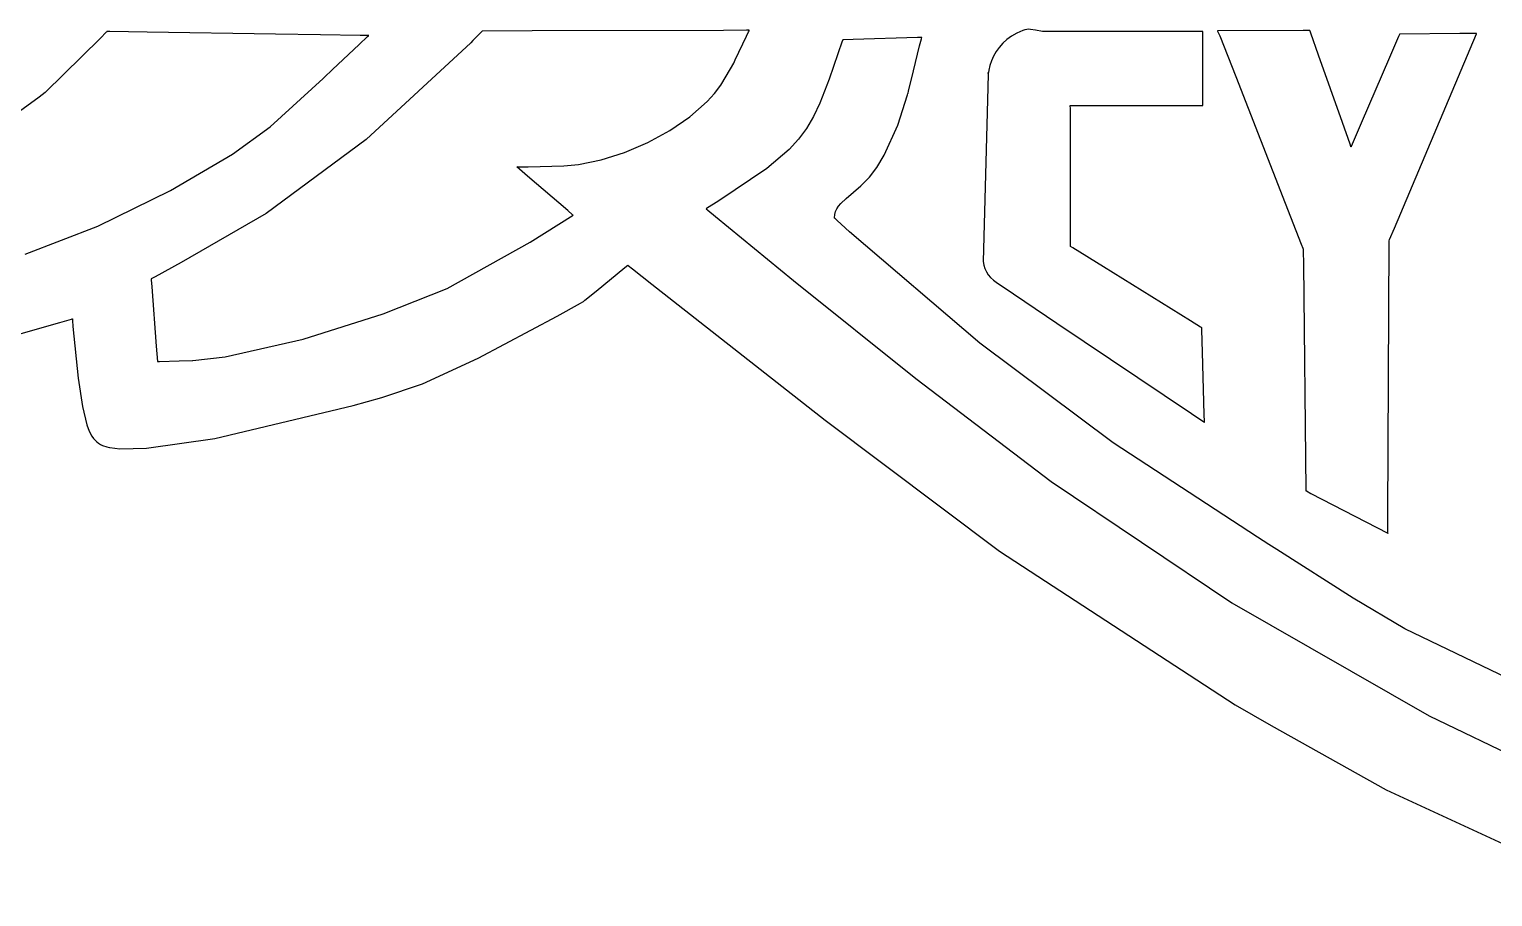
# Model space of a CAD drawing. Extents: x -12.8 to 12.7, y -1.7 to 5.4.
# Drawn here: x -4.652 to -0.876, y -1.568 to 0.672 of the extents above; entities that cross this region are included whole.
import ezdxf

# ---------------------------------------------------------------- set-up
doc = ezdxf.new("R2010")
doc.units = 0

msp = doc.modelspace()

# ---------------------------------------------------------------- linework, layer by layer
at = {"layer": 'Layer 1', "color": 7, "linetype": 'CONTINUOUS'}
for p, q in [((-4.468238, 0.648819), (-4.61106, 0.508301)), ((-4.453588, 0.664057), (-4.468238, 0.648819)), ((-4.452148, 0.665555), (-4.453588, 0.664057)), ((-4.451849, 0.665866), (-4.452148, 0.665555)), ((-4.45182, 0.665896), (-4.451849, 0.665866)), ((-4.451813, 0.665903), (-4.45182, 0.665896)), ((-4.451812, 0.665905), (-4.451813, 0.665903)), ((-4.451811, 0.665905), (-4.451812, 0.665905)), ((-4.451792, 0.665905), (-4.451811, 0.665906)), ((-4.451811, 0.665906), (-4.451811, 0.665906)), ((-4.451811, 0.665906), (-4.451811, 0.665906)), ((-4.451811, 0.665906), (-4.451811, 0.665905)), ((-4.451811, 0.665905), (-4.451811, 0.665905)), ((-4.451371, 0.665899), (-4.451792, 0.665905)), ((-4.444389, 0.665793), (-4.451371, 0.665899)), ((-4.347824, 0.664336), (-4.444389, 0.665793)), ((-4.016841, 0.659339), (-4.347824, 0.664336)), ((-3.900328, 0.65758), (-4.016841, 0.659339)), ((-3.797834, 0.656029), (-3.900328, 0.65758)), ((-3.801005, 0.632233), (-3.778932, 0.65309)), ((-3.778513, 0.655736), (-3.797834, 0.656029)), ((-3.778932, 0.65309), (-3.776722, 0.655179)), ((-3.776614, 0.655708), (-3.778513, 0.655736)), ((-3.776722, 0.655179), (-3.776243, 0.655631)), ((-3.776219, 0.655702), (-3.776614, 0.655708)), ((-3.776243, 0.655631), (-3.77617, 0.6557)), ((-3.776182, 0.655701), (-3.776219, 0.655702)), ((-3.776172, 0.655701), (-3.776182, 0.655701)), ((-3.77617, 0.655701), (-3.776172, 0.655701)), ((-3.77617, 0.6557), (-3.776169, 0.655701)), ((-3.776169, 0.655701), (-3.77617, 0.655701)), ((-3.776169, 0.655701), (-3.776169, 0.655701)), ((-3.776169, 0.655701), (-3.776169, 0.655701)), ((-3.776169, 0.655701), (-3.776169, 0.655701)), ((-3.776169, 0.655701), (-3.776169, 0.655701)), ((-3.50727, 0.642567), (-3.512857, 0.636977)), ((-3.485777, 0.664068), (-3.50727, 0.642567)), ((-3.483201, 0.666645), (-3.485777, 0.664068)), ((-3.482964, 0.666882), (-3.483201, 0.666645)), ((-3.482915, 0.666931), (-3.482964, 0.666882)), ((-3.482911, 0.666936), (-3.482915, 0.666931)), ((-3.48291, 0.666937), (-3.482911, 0.666936)), ((-3.482909, 0.666937), (-3.48291, 0.666937)), ((-3.48291, 0.666937), (-3.48291, 0.666937)), ((-3.482904, 0.666937), (-3.482909, 0.666937)), ((-3.482909, 0.666937), (-3.482909, 0.666937)), ((-3.482909, 0.666937), (-3.482909, 0.666937)), ((-3.482909, 0.666937), (-3.482909, 0.666937)), ((-3.482909, 0.666937), (-3.482909, 0.666937)), ((-3.482705, 0.666938), (-3.482904, 0.666937)), ((-3.354309, 0.667348), (-3.482705, 0.666938)), ((-2.860255, 0.668927), (-3.354309, 0.667348)), ((-2.801022, 0.669116), (-2.860255, 0.668927)), ((-2.830548, 0.592657), (-2.801313, 0.654345)), ((-2.801313, 0.654345), (-2.796217, 0.665099)), ((-2.795562, 0.669134), (-2.801022, 0.669116)), ((-2.796217, 0.665099), (-2.794791, 0.668109)), ((-2.794443, 0.669137), (-2.795562, 0.669134)), ((-2.794791, 0.668109), (-2.794421, 0.66889)), ((-2.794338, 0.669138), (-2.794443, 0.669137)), ((-2.794421, 0.66889), (-2.794329, 0.669082)), ((-2.794311, 0.669138), (-2.794338, 0.669138)), ((-2.794329, 0.669082), (-2.794308, 0.669127)), ((-2.794305, 0.669138), (-2.794311, 0.669138)), ((-2.794308, 0.669127), (-2.794304, 0.669136)), ((-2.794304, 0.669138), (-2.794305, 0.669138)), ((-2.794304, 0.669136), (-2.794303, 0.669138)), ((-2.794303, 0.669138), (-2.794304, 0.669138)), ((-2.794303, 0.669138), (-2.794303, 0.669138)), ((-2.794303, 0.669138), (-2.794303, 0.669138)), ((-2.794303, 0.669138), (-2.794303, 0.669138)), ((-2.553142, 0.644115), (-2.554078, 0.641377)), ((-2.552943, 0.644698), (-2.553142, 0.644115)), ((-2.552924, 0.644754), (-2.552943, 0.644698)), ((-2.552919, 0.644767), (-2.552924, 0.644754)), ((-2.552918, 0.644771), (-2.552919, 0.644767)), ((-2.552917, 0.644771), (-2.552918, 0.644771)), ((-2.552911, 0.644772), (-2.552917, 0.644772)), ((-2.552917, 0.644772), (-2.552917, 0.644772)), ((-2.552917, 0.644772), (-2.552917, 0.644772)), ((-2.552917, 0.644772), (-2.552917, 0.644772)), ((-2.552917, 0.644772), (-2.552917, 0.644771)), ((-2.552876, 0.644773), (-2.552911, 0.644772)), ((-2.552443, 0.644786), (-2.552876, 0.644773)), ((-2.550236, 0.64485), (-2.552443, 0.644786)), ((-2.526308, 0.645549), (-2.550236, 0.64485)), ((-2.35997, 0.650406), (-2.526308, 0.645549)), ((-2.351381, 0.650656), (-2.35997, 0.650406)), ((-2.354732, 0.628619), (-2.350102, 0.647534)), ((-2.349553, 0.65071), (-2.351381, 0.650656)), ((-2.350102, 0.647534), (-2.349331, 0.650682)), ((-2.349379, 0.650715), (-2.349553, 0.65071)), ((-2.349336, 0.650716), (-2.349379, 0.650715)), ((-2.349326, 0.650716), (-2.349336, 0.650716)), ((-2.349331, 0.650682), (-2.349325, 0.65071)), ((-2.349323, 0.650717), (-2.349326, 0.650716)), ((-2.349325, 0.65071), (-2.349323, 0.650716)), ((-2.349323, 0.650716), (-2.349323, 0.650717)), ((-2.349323, 0.650717), (-2.349323, 0.650717)), ((-2.349323, 0.650717), (-2.349323, 0.650717)), ((-2.349323, 0.650716), (-2.349323, 0.650716)), ((-2.129545, 0.645281), (-2.140197, 0.635576)), ((-2.117362, 0.654137), (-2.129545, 0.645281)), ((-2.103574, 0.662029), (-2.117362, 0.654137)), ((-2.088106, 0.668843), (-2.103574, 0.662029)), ((-2.082742, 0.670578), (-2.088106, 0.668843)), ((-2.077879, 0.671533), (-2.082742, 0.670578)), ((-2.073333, 0.671834), (-2.077879, 0.671533)), ((-2.068919, 0.671606), (-2.073333, 0.671834)), ((-2.055586, 0.669216), (-2.068919, 0.671606)), ((-2.037682, 0.666463), (-2.055586, 0.669216)), ((-2.013301, 0.665827), (-2.037682, 0.666463)), ((-1.919303, 0.665924), (-2.013301, 0.665827)), ((-1.656788, 0.666195), (-1.919303, 0.665924)), ((-1.627286, 0.666225), (-1.656788, 0.666195)), ((-1.624589, 0.666228), (-1.627286, 0.666225)), ((-1.624037, 0.666228), (-1.624589, 0.666228)), ((-1.623985, 0.666228), (-1.624037, 0.666228)), ((-1.624012, 0.617975), (-1.623972, 0.662557)), ((-1.623973, 0.666228), (-1.623985, 0.666228)), ((-1.623969, 0.666228), (-1.623973, 0.666228)), ((-1.623972, 0.662557), (-1.623969, 0.665983)), ((-1.623969, 0.666227), (-1.623969, 0.666228)), ((-1.623969, 0.666228), (-1.623969, 0.666228)), ((-1.623969, 0.666228), (-1.623969, 0.666228)), ((-1.623969, 0.666228), (-1.623969, 0.666228)), ((-1.623969, 0.666228), (-1.623969, 0.666228)), ((-1.623969, 0.666228), (-1.623969, 0.666228)), ((-1.623969, 0.666228), (-1.623969, 0.666228)), ((-1.623969, 0.666211), (-1.623969, 0.666227)), ((-1.623969, 0.665983), (-1.623969, 0.666211)), ((-1.586083, 0.66752), (-1.586091, 0.66752)), ((-1.586091, 0.66752), (-1.586091, 0.66752)), ((-1.586091, 0.66752), (-1.586071, 0.667501)), ((-1.585511, 0.667522), (-1.586083, 0.66752)), ((-1.586071, 0.667501), (-1.586023, 0.667437)), ((-1.586023, 0.667437), (-1.585886, 0.667209)), ((-1.585886, 0.667209), (-1.584834, 0.664974)), ((-1.365031, 0.668509), (-1.585511, 0.667522)), ((-1.584834, 0.664974), (-1.580436, 0.654524)), ((-1.580436, 0.654524), (-1.538634, 0.549494)), ((-1.352042, 0.668567), (-1.365031, 0.668509)), ((-1.350764, 0.668573), (-1.352042, 0.668567)), ((-1.350453, 0.668574), (-1.350764, 0.668573)), ((-1.350301, 0.668572), (-1.350453, 0.668574)), ((-1.349784, 0.668548), (-1.350301, 0.668572)), ((-1.348186, 0.668475), (-1.349784, 0.668548)), ((-1.347673, 0.668452), (-1.348186, 0.668475)), ((-1.347622, 0.668449), (-1.347673, 0.668452)), ((-1.347612, 0.668449), (-1.347622, 0.668449)), ((-1.347611, 0.668449), (-1.347612, 0.668449)), ((-1.34761, 0.668449), (-1.347611, 0.668449)), ((-1.347609, 0.668446), (-1.34761, 0.668449)), ((-1.34761, 0.668449), (-1.34761, 0.668449)), ((-1.34761, 0.668449), (-1.34761, 0.668449)), ((-1.34761, 0.668449), (-1.34761, 0.668449)), ((-1.34761, 0.668449), (-1.34761, 0.668449)), ((-1.34761, 0.668449), (-1.34761, 0.668449)), ((-1.34761, 0.668449), (-1.34761, 0.668449)), ((-1.347544, 0.668261), (-1.347609, 0.668446)), ((-1.347112, 0.667039), (-1.347544, 0.668261)), ((-1.34512, 0.661396), (-1.347112, 0.667039)), ((-1.325222, 0.605053), (-1.34512, 0.661396)), ((-1.118999, 0.652989), (-1.142354, 0.598707)), ((-1.129406, 0.158396), (-0.918071, 0.659963)), ((-1.116703, 0.658325), (-1.118999, 0.652989)), ((-1.116226, 0.659435), (-1.116703, 0.658325)), ((-1.11618, 0.65954), (-1.116226, 0.659435)), ((-1.116169, 0.659566), (-1.11618, 0.65954)), ((-1.116166, 0.659573), (-1.116169, 0.659566)), ((-1.116165, 0.659575), (-1.116166, 0.659574)), ((-1.116166, 0.659574), (-1.116166, 0.659573)), ((-0.960617, 0.660904), (-1.116165, 0.659575)), ((-1.116165, 0.659575), (-1.116165, 0.659575)), ((-1.116165, 0.659575), (-1.116165, 0.659575)), ((-0.922656, 0.661228), (-0.960617, 0.660904)), ((-0.918678, 0.661262), (-0.922656, 0.661228)), ((-0.917736, 0.66127), (-0.918678, 0.661262)), ((-0.918071, 0.659963), (-0.917629, 0.661013)), ((-0.917544, 0.661271), (-0.917736, 0.66127)), ((-0.917629, 0.661013), (-0.917535, 0.661236)), ((-0.917526, 0.661272), (-0.917544, 0.661271)), ((-0.917535, 0.661236), (-0.91752, 0.661271)), ((-0.917521, 0.661272), (-0.917526, 0.661272)), ((-0.91752, 0.661272), (-0.917521, 0.661272)), ((-0.91752, 0.661271), (-0.91752, 0.661272)), ((-0.91752, 0.661272), (-0.91752, 0.661272)), ((-0.91752, 0.661272), (-0.91752, 0.661272)), ((-0.91752, 0.661272), (-0.91752, 0.661272)), ((-0.91752, 0.661272), (-0.91752, 0.661272)), ((-0.91752, 0.661272), (-0.91752, 0.661272)), ((-3.869244, 0.567753), (-3.801005, 0.632233)), ((-3.512917, 0.636917), (-3.782634, 0.387268)), ((-3.512866, 0.636969), (-3.512917, 0.636917)), ((-3.512857, 0.636977), (-3.512866, 0.636969)), ((-3.512866, 0.636969), (-3.512866, 0.636969)), ((-3.512866, 0.636969), (-3.512866, 0.636969)), ((-3.512866, 0.636969), (-3.512866, 0.636969)), ((-2.554078, 0.641377), (-2.588021, 0.543)), ((-2.37041, 0.564578), (-2.354732, 0.628619)), ((-2.157199, 0.614084), (-2.163697, 0.602527)), ((-2.14939, 0.625139), (-2.157199, 0.614084)), ((-2.140197, 0.635576), (-2.14939, 0.625139)), ((-1.624127, 0.491345), (-1.624012, 0.617975)), ((-1.263706, 0.430863), (-1.325222, 0.605053)), ((-3.891157, 0.547047), (-3.869244, 0.567753)), ((-2.865147, 0.531415), (-2.834324, 0.58469)), ((-2.834324, 0.58469), (-2.830548, 0.592657)), ((-2.173054, 0.578368), (-2.176061, 0.565997)), ((-2.168957, 0.590583), (-2.173054, 0.578368)), ((-2.163697, 0.602527), (-2.168957, 0.590583)), ((-1.142354, 0.598707), (-1.215085, 0.429665)), ((-4.030252, 0.420285), (-3.893815, 0.544535)), ((-3.893815, 0.544535), (-3.893815, 0.544536)), ((-3.893815, 0.544536), (-3.893814, 0.544536)), ((-3.893815, 0.544535), (-3.893815, 0.544535)), ((-3.893815, 0.544535), (-3.893815, 0.544535)), ((-3.893814, 0.544536), (-3.893812, 0.544539)), ((-3.893812, 0.544539), (-3.893801, 0.544549)), ((-3.893801, 0.544549), (-3.893759, 0.544589)), ((-3.893759, 0.544589), (-3.89331, 0.545012)), ((-3.89331, 0.545012), (-3.891157, 0.547047)), ((-2.867796, 0.52739), (-2.865147, 0.531415)), ((-2.588021, 0.543), (-2.611917, 0.481173)), ((-2.38333, 0.511803), (-2.37041, 0.564578)), ((-2.177574, 0.5564), (-2.178616, 0.521154)), ((-2.177479, 0.55962), (-2.177574, 0.5564)), ((-2.177496, 0.557742), (-2.177493, 0.557938)), ((-2.177496, 0.557725), (-2.177496, 0.557742)), ((-2.177495, 0.557729), (-2.177496, 0.55772)), ((-2.177496, 0.557721), (-2.177496, 0.557725)), ((-2.177496, 0.55772), (-2.177496, 0.557721)), ((-2.177496, 0.557721), (-2.177496, 0.557721)), ((-2.177496, 0.55772), (-2.177496, 0.55772)), ((-2.177496, 0.55772), (-2.177496, 0.55772)), ((-2.177496, 0.55772), (-2.177496, 0.55772)), ((-2.177496, 0.55772), (-2.177496, 0.55772)), ((-2.177491, 0.557753), (-2.177495, 0.557729)), ((-2.177493, 0.557938), (-2.177467, 0.559679)), ((-2.177477, 0.55785), (-2.177491, 0.557753)), ((-2.177459, 0.560277), (-2.177479, 0.55962)), ((-2.177419, 0.558238), (-2.177477, 0.55785)), ((-2.177467, 0.559679), (-2.177458, 0.560303)), ((-2.177457, 0.560338), (-2.177459, 0.560277)), ((-2.177458, 0.560303), (-2.177457, 0.560354)), ((-2.177457, 0.560354), (-2.177457, 0.560358)), ((-2.177457, 0.560358), (-2.177457, 0.560358)), ((-2.177457, 0.560358), (-2.177457, 0.560358)), ((-2.177457, 0.560358), (-2.177457, 0.560358)), ((-2.177457, 0.560358), (-2.177457, 0.560358)), ((-2.177457, 0.560358), (-2.177457, 0.560358)), ((-2.177457, 0.560358), (-2.177457, 0.560358)), ((-2.177457, 0.560358), (-2.177457, 0.560358)), ((-2.177457, 0.560358), (-2.177457, 0.560357)), ((-2.177457, 0.560357), (-2.177457, 0.560354)), ((-2.177457, 0.560354), (-2.177457, 0.560338)), ((-2.177178, 0.559789), (-2.177419, 0.558238)), ((-2.176061, 0.565997), (-2.177178, 0.559789)), ((-1.538634, 0.549494), (-1.411144, 0.223273)), ((-4.626592, 0.496314), (-4.83004, 0.34914)), ((-4.61106, 0.508301), (-4.626592, 0.496314)), ((-2.902644, 0.485077), (-2.883864, 0.505924)), ((-2.883864, 0.505924), (-2.867796, 0.52739)), ((-2.411165, 0.424306), (-2.385587, 0.502645)), ((-2.385587, 0.502645), (-2.384691, 0.506243)), ((-2.384691, 0.506243), (-2.384684, 0.506271)), ((-2.384684, 0.506271), (-2.384656, 0.506389)), ((-2.384656, 0.506389), (-2.384538, 0.506869)), ((-2.384538, 0.506869), (-2.38333, 0.511803)), ((-2.178616, 0.521154), (-2.190936, 0.072403)), ((-1.62414, 0.476731), (-1.624127, 0.491345)), ((-2.947193, 0.445673), (-2.902644, 0.485077)), ((-2.611917, 0.481173), (-2.628324, 0.446895)), ((-1.96576, 0.475007), (-1.96576, 0.475008)), ((-1.96576, 0.475008), (-1.96576, 0.475008)), ((-1.96576, 0.475008), (-1.96576, 0.475008)), ((-1.96576, 0.475008), (-1.96576, 0.475008)), ((-1.96576, 0.475008), (-1.96576, 0.475008)), ((-1.96576, 0.475008), (-1.965759, 0.475008)), ((-1.96576, 0.475005), (-1.96576, 0.475007)), ((-1.96576, 0.474913), (-1.96576, 0.475005)), ((-1.96576, 0.474353), (-1.96576, 0.474913)), ((-1.965759, 0.467376), (-1.96576, 0.474353)), ((-1.965759, 0.475008), (-1.965756, 0.475008)), ((-1.965753, 0.381398), (-1.965759, 0.467376)), ((-1.965756, 0.475008), (-1.965746, 0.475008)), ((-1.965746, 0.475008), (-1.965701, 0.475008)), ((-1.965701, 0.475008), (-1.965229, 0.475008)), ((-1.965229, 0.475008), (-1.962915, 0.475007)), ((-1.962915, 0.475007), (-1.937578, 0.474999)), ((-1.937578, 0.474999), (-1.712076, 0.474929)), ((-1.712076, 0.474929), (-1.631316, 0.474904)), ((-1.631316, 0.474904), (-1.624759, 0.474902)), ((-1.624759, 0.474902), (-1.624231, 0.474902)), ((-1.624231, 0.474902), (-1.624145, 0.474902)), ((-1.624145, 0.474902), (-1.624142, 0.474902)), ((-1.624142, 0.474977), (-1.624141, 0.475308)), ((-1.624142, 0.47491), (-1.624142, 0.474977)), ((-1.624142, 0.474904), (-1.624142, 0.47491)), ((-1.624142, 0.474902), (-1.624142, 0.474904)), ((-1.624142, 0.474902), (-1.624142, 0.474902)), ((-1.624142, 0.474902), (-1.624142, 0.474902)), ((-1.624142, 0.474902), (-1.624142, 0.474902)), ((-1.624142, 0.474902), (-1.624142, 0.474902)), ((-1.624142, 0.474902), (-1.624142, 0.474902)), ((-1.624142, 0.474902), (-1.624142, 0.474902)), ((-1.624141, 0.475308), (-1.62414, 0.476731)), ((-4.12724, 0.349185), (-4.030252, 0.420285)), ((-2.999148, 0.410052), (-2.947193, 0.445673)), ((-2.646595, 0.416034), (-2.667251, 0.387854)), ((-2.628324, 0.446895), (-2.646595, 0.416034)), ((-2.446408, 0.346897), (-2.411165, 0.424306)), ((-1.243952, 0.374928), (-1.263706, 0.430863)), ((-1.215085, 0.429665), (-1.23861, 0.374986)), ((-3.782634, 0.387268), (-4.040728, 0.196627)), ((-3.116102, 0.35364), (-3.056215, 0.379083)), ((-3.056215, 0.379083), (-2.999148, 0.410052)), ((-2.667251, 0.387854), (-2.690813, 0.361619)), ((-1.965735, 0.141283), (-1.965753, 0.381398)), ((-4.287196, 0.25521), (-4.12724, 0.349185)), ((-3.176515, 0.334594), (-3.116102, 0.35364)), ((-2.690813, 0.361619), (-2.748744, 0.312034)), ((-2.465396, 0.314551), (-2.446408, 0.346897)), ((-1.24201, 0.36943), (-1.243952, 0.374928)), ((-1.241606, 0.368286), (-1.24201, 0.36943)), ((-1.241568, 0.368177), (-1.241606, 0.368286)), ((-1.241558, 0.36815), (-1.241568, 0.368177)), ((-1.241556, 0.368144), (-1.241558, 0.36815)), ((-1.241555, 0.368142), (-1.241556, 0.368144)), ((-1.241554, 0.368144), (-1.241555, 0.368142)), ((-1.241555, 0.368142), (-1.241555, 0.368142)), ((-1.241555, 0.368142), (-1.241555, 0.368142)), ((-1.241555, 0.368142), (-1.241555, 0.368142)), ((-1.241555, 0.368142), (-1.241555, 0.368142)), ((-1.241477, 0.368324), (-1.241554, 0.368144)), ((-1.240966, 0.36951), (-1.241477, 0.368324)), ((-1.23861, 0.374986), (-1.240966, 0.36951)), ((-3.393664, 0.316286), (-3.393665, 0.316287)), ((-3.393665, 0.316287), (-3.393665, 0.316287)), ((-3.393665, 0.316287), (-3.393665, 0.316287)), ((-3.393665, 0.316287), (-3.393665, 0.316287)), ((-3.393665, 0.316287), (-3.393665, 0.316287)), ((-3.393665, 0.316287), (-3.393665, 0.316287)), ((-3.393665, 0.316287), (-3.393665, 0.316287)), ((-3.393665, 0.316287), (-3.393664, 0.316287)), ((-3.393664, 0.316287), (-3.393662, 0.316287)), ((-3.393622, 0.31625), (-3.393664, 0.316286)), ((-3.393662, 0.316287), (-3.39365, 0.316287)), ((-3.39365, 0.316287), (-3.393526, 0.316286)), ((-3.366575, 0.293005), (-3.393622, 0.31625)), ((-3.393526, 0.316286), (-3.392917, 0.316281)), ((-3.392917, 0.316281), (-3.390321, 0.316266)), ((-3.390321, 0.316266), (-3.364547, 0.316326)), ((-3.364547, 0.316326), (-3.272839, 0.31925)), ((-3.272839, 0.31925), (-3.235159, 0.322816)), ((-3.235159, 0.322816), (-3.176515, 0.334594)), ((-2.748744, 0.312034), (-2.872686, 0.228962)), ((-2.484094, 0.289649), (-2.465396, 0.314551)), ((-3.262545, 0.203598), (-3.366575, 0.293005)), ((-2.544373, 0.235023), (-2.506186, 0.267951)), ((-2.506186, 0.267951), (-2.484094, 0.289649)), ((-4.474724, 0.163453), (-4.287196, 0.25521)), ((-2.872686, 0.228962), (-2.90492, 0.208867)), ((-2.558318, 0.221723), (-2.544373, 0.235023)), ((-4.040728, 0.196627), (-4.260308, 0.069722)), ((-3.359852, 0.122285), (-3.248665, 0.191669)), ((-3.250077, 0.192883), (-3.262545, 0.203598)), ((-3.248929, 0.191896), (-3.250077, 0.192883)), ((-3.248694, 0.191694), (-3.248929, 0.191896)), ((-3.248672, 0.191675), (-3.248694, 0.191694)), ((-3.248667, 0.191671), (-3.248672, 0.191675)), ((-3.248666, 0.19167), (-3.248667, 0.191671)), ((-3.248665, 0.191669), (-3.248666, 0.19167)), ((-3.248665, 0.191669), (-3.248665, 0.191669)), ((-3.248665, 0.191669), (-3.248665, 0.191669)), ((-2.905692, 0.208394), (-2.905693, 0.208394)), ((-2.905693, 0.208394), (-2.905693, 0.208394)), ((-2.905693, 0.208394), (-2.905693, 0.208394)), ((-2.905693, 0.208394), (-2.905693, 0.208394)), ((-2.905693, 0.208394), (-2.905692, 0.208393)), ((-2.905691, 0.208395), (-2.905692, 0.208394)), ((-2.905692, 0.208393), (-2.905687, 0.208388)), ((-2.905648, 0.208421), (-2.905691, 0.208395)), ((-2.905687, 0.208388), (-2.905664, 0.208369)), ((-2.905664, 0.208369), (-2.905569, 0.208291)), ((-2.90492, 0.208867), (-2.905648, 0.208421)), ((-2.905569, 0.208291), (-2.905184, 0.20797)), ((-2.905184, 0.20797), (-2.901096, 0.20457)), ((-2.901096, 0.20457), (-2.881389, 0.188218)), ((-2.5745, 0.184746), (-2.573627, 0.193375)), ((-2.573627, 0.193375), (-2.571516, 0.201185)), ((-2.571516, 0.201185), (-2.568222, 0.208379)), ((-2.568222, 0.208379), (-2.563804, 0.215157)), ((-2.563804, 0.215157), (-2.558318, 0.221723)), ((-1.411144, 0.223273), (-1.369957, 0.117364)), ((-4.662757, 0.091351), (-4.474724, 0.163453)), ((-2.881389, 0.188218), (-2.680079, 0.022935)), ((-2.574328, 0.18457), (-2.5745, 0.184746)), ((-2.573994, 0.184264), (-2.574328, 0.18457)), ((-2.572657, 0.18304), (-2.573994, 0.184264)), ((-2.567316, 0.17815), (-2.572657, 0.18304)), ((-2.556645, 0.168406), (-2.567316, 0.17815)), ((-2.535349, 0.149056), (-2.556645, 0.168406)), ((-1.141868, 0.128819), (-1.129406, 0.158396)), ((-3.573449, 0.002939), (-3.359852, 0.122285)), ((-2.198904, -0.138485), (-2.535349, 0.149056)), ((-1.965733, 0.114298), (-1.965735, 0.141283)), ((-1.965732, 0.111831), (-1.965733, 0.114298)), ((-1.369957, 0.117364), (-1.365776, 0.106602)), ((-1.146205, -0.5836), (-1.143488, 0.122942)), ((-1.143488, 0.122942), (-1.143481, 0.12494)), ((-1.143481, 0.12494), (-1.14348, 0.124986)), ((-1.14348, 0.124992), (-1.143479, 0.124996)), ((-1.14348, 0.124986), (-1.14348, 0.124992)), ((-1.143479, 0.124996), (-1.143465, 0.125029)), ((-1.143465, 0.125029), (-1.143396, 0.125192)), ((-1.143396, 0.125192), (-1.143096, 0.125904)), ((-1.143096, 0.125904), (-1.141868, 0.128819)), ((-1.965732, 0.111327), (-1.965732, 0.111831)), ((-1.965732, 0.111279), (-1.965732, 0.111327)), ((-1.965732, 0.111268), (-1.965732, 0.111279)), ((-1.965732, 0.111265), (-1.965732, 0.111268)), ((-1.965732, 0.111264), (-1.965732, 0.111265)), ((-1.96573, 0.111262), (-1.965732, 0.111264)), ((-1.965732, 0.111264), (-1.965732, 0.111264)), ((-1.965732, 0.111264), (-1.965732, 0.111264)), ((-1.965732, 0.111264), (-1.965732, 0.111264)), ((-1.965732, 0.111264), (-1.965732, 0.111264)), ((-1.965732, 0.111264), (-1.965732, 0.111264)), ((-1.965702, 0.111245), (-1.96573, 0.111262)), ((-1.965297, 0.110994), (-1.965702, 0.111245)), ((-1.959222, 0.107232), (-1.965297, 0.110994)), ((-1.880153, 0.058272), (-1.959222, 0.107232)), ((-1.365776, 0.106602), (-1.364843, 0.104198)), ((-1.364843, 0.104198), (-1.364684, 0.103789)), ((-1.364684, 0.103789), (-1.364677, 0.103772)), ((-1.364677, 0.103772), (-1.364677, 0.103753)), ((-1.364677, 0.103753), (-1.364675, 0.1036)), ((-1.364675, 0.1036), (-1.364667, 0.102848)), ((-1.364667, 0.102848), (-1.364633, 0.099602)), ((-1.364633, 0.099602), (-1.364272, 0.065724)), ((-4.260308, 0.069722), (-4.327373, 0.032782)), ((-3.189112, -0.004042), (-3.114967, 0.057076)), ((-3.114967, 0.057076), (-3.107905, 0.062897)), ((-3.107905, 0.062897), (-3.107552, 0.063188)), ((-3.107552, 0.063188), (-3.107551, 0.063189)), ((-3.107551, 0.063189), (-3.107551, 0.063189)), ((-3.107551, 0.063189), (-3.107549, 0.063188)), ((-3.107549, 0.063188), (-3.107538, 0.063178)), ((-3.107538, 0.063178), (-3.107481, 0.063133)), ((-3.107481, 0.063133), (-3.10724, 0.06294)), ((-3.10724, 0.06294), (-3.106244, 0.062144)), ((-3.106244, 0.062144), (-3.095691, 0.053717)), ((-3.095691, 0.053717), (-3.045993, 0.014137)), ((-2.190936, 0.072403), (-2.189184, 0.063061)), ((-2.189184, 0.063061), (-2.186324, 0.054168)), ((-2.186324, 0.054168), (-2.182383, 0.045779)), ((-2.182383, 0.045779), (-2.177389, 0.037945)), ((-2.177389, 0.037945), (-2.171368, 0.03072)), ((-1.655572, -0.080793), (-1.880153, 0.058272)), ((-1.364272, 0.065724), (-1.358065, -0.517685)), ((-4.337479, 0.02729), (-4.337484, 0.027288)), ((-4.337484, 0.027288), (-4.337484, 0.027287)), ((-4.337484, 0.027287), (-4.337484, 0.027287)), ((-4.337484, 0.027287), (-4.337484, 0.027287)), ((-4.337484, 0.027287), (-4.337484, 0.027287)), ((-4.337484, 0.027287), (-4.337484, 0.027287)), ((-4.337484, 0.027287), (-4.337484, 0.027287)), ((-4.337484, 0.027287), (-4.337484, 0.027287)), ((-4.337484, 0.027287), (-4.337484, 0.027285)), ((-4.337484, 0.027285), (-4.337483, 0.027277)), ((-4.337483, 0.027277), (-4.337481, 0.027244)), ((-4.337481, 0.027244), (-4.337455, 0.026899)), ((-4.327373, 0.032782), (-4.337479, 0.02729)), ((-4.337455, 0.026899), (-4.337326, 0.025211)), ((-4.337326, 0.025211), (-4.335931, 0.006895)), ((-4.335931, 0.006895), (-4.32429, -0.145907)), ((-3.738806, -0.062746), (-3.573449, 0.002939)), ((-3.045993, 0.014137), (-2.598662, -0.337137)), ((-2.680079, 0.022935), (-2.364673, -0.230155)), ((-2.171368, 0.03072), (-2.164348, 0.024158)), ((-2.164348, 0.024158), (-2.157084, 0.018784)), ((-2.157084, 0.018784), (-2.153735, 0.016531)), ((-2.153735, 0.016531), (-2.139011, 0.00663)), ((-2.139011, 0.00663), (-2.000536, -0.086488)), ((-3.289783, -0.068697), (-3.229375, -0.035222)), ((-3.229375, -0.035222), (-3.223363, -0.031858)), ((-3.223363, -0.031858), (-3.222023, -0.031107)), ((-3.222023, -0.031107), (-3.221794, -0.030978)), ((-3.221794, -0.030978), (-3.221783, -0.030972)), ((-3.221783, -0.030972), (-3.221783, -0.030972)), ((-3.221783, -0.030972), (-3.221782, -0.030972)), ((-3.221782, -0.030972), (-3.221779, -0.030969)), ((-3.221779, -0.030969), (-3.221764, -0.030957)), ((-3.221764, -0.030957), (-3.221705, -0.030908)), ((-3.221705, -0.030908), (-3.221083, -0.030395)), ((-3.221083, -0.030395), (-3.218117, -0.02795)), ((-3.218117, -0.02795), (-3.189112, -0.004042)), ((-3.945461, -0.127809), (-3.738806, -0.062746)), ((-3.493655, -0.177463), (-3.289783, -0.068697)), ((-4.690793, -0.118502), (-4.573019, -0.085199)), ((-4.573019, -0.085199), (-4.543017, -0.076727)), ((-4.543017, -0.076727), (-4.540873, -0.076122)), ((-4.540873, -0.076122), (-4.540731, -0.076082)), ((-4.540731, -0.076082), (-4.540722, -0.076079)), ((-4.540722, -0.076079), (-4.540721, -0.076079)), ((-4.540721, -0.076079), (-4.54072, -0.076079)), ((-4.54072, -0.076079), (-4.54072, -0.076079)), ((-4.54072, -0.076079), (-4.54072, -0.076083)), ((-4.54072, -0.076083), (-4.540719, -0.076101)), ((-4.540719, -0.076101), (-4.540713, -0.076178)), ((-4.540713, -0.076178), (-4.54069, -0.076493)), ((-4.54069, -0.076493), (-4.540436, -0.079823)), ((-4.540436, -0.079823), (-4.539191, -0.095369)), ((-4.539191, -0.095369), (-4.525615, -0.228832)), ((-2.000536, -0.086488), (-1.652938, -0.320232)), ((-1.629655, -0.096841), (-1.655572, -0.080793)), ((-1.627131, -0.098404), (-1.629655, -0.096841)), ((-1.626543, -0.098768), (-1.627131, -0.098404)), ((-1.626424, -0.098841), (-1.626543, -0.098768)), ((-1.626413, -0.098848), (-1.626424, -0.098841)), ((-1.62641, -0.09885), (-1.626413, -0.098848)), ((-1.626409, -0.09885), (-1.62641, -0.09885)), ((-1.62641, -0.09885), (-1.62641, -0.09885)), ((-1.626409, -0.098851), (-1.626409, -0.09885)), ((-1.626409, -0.09885), (-1.626409, -0.09885)), ((-1.626409, -0.09885), (-1.626409, -0.09885)), ((-1.626409, -0.09885), (-1.626409, -0.09885)), ((-1.626409, -0.098853), (-1.626409, -0.098851)), ((-1.626408, -0.098914), (-1.626409, -0.098853)), ((-1.626398, -0.09929), (-1.626408, -0.098914)), ((-1.626273, -0.103966), (-1.626398, -0.09929)), ((-1.624741, -0.161549), (-1.626273, -0.103966)), ((-4.32429, -0.145907), (-4.321265, -0.185625)), ((-4.146335, -0.173403), (-3.945461, -0.127809)), ((-1.855487, -0.395838), (-2.198904, -0.138485)), ((-4.321265, -0.185625), (-4.32126, -0.185687)), ((-4.32126, -0.185687), (-4.32126, -0.185689)), ((-4.32126, -0.185689), (-4.32126, -0.185689)), ((-4.32126, -0.185689), (-4.32126, -0.185689)), ((-4.32126, -0.185689), (-4.32126, -0.185689)), ((-4.32126, -0.185689), (-4.32126, -0.185689)), ((-4.32126, -0.185689), (-4.32126, -0.185689)), ((-4.32126, -0.185689), (-4.32126, -0.185689)), ((-4.32126, -0.185689), (-4.321259, -0.185689)), ((-4.321259, -0.185689), (-4.321257, -0.185689)), ((-4.321257, -0.185689), (-4.321237, -0.185689)), ((-4.321237, -0.185689), (-4.321138, -0.185688)), ((-4.321138, -0.185688), (-4.320708, -0.185684)), ((-4.320708, -0.185684), (-4.316118, -0.185633)), ((-4.316118, -0.185633), (-4.265198, -0.184492)), ((-4.265198, -0.184492), (-4.230898, -0.183063)), ((-4.230898, -0.183063), (-4.230364, -0.183035)), ((-4.230364, -0.183035), (-4.229893, -0.183009)), ((-4.229893, -0.183009), (-4.146335, -0.173403)), ((-3.637735, -0.243361), (-3.493655, -0.177463)), ((-1.620464, -0.322335), (-1.624741, -0.161549)), ((-4.525615, -0.228832), (-4.514624, -0.302299)), ((-3.742355, -0.278614), (-3.637735, -0.243361)), ((-2.364673, -0.230155), (-2.015196, -0.496024)), ((-4.173446, -0.384304), (-3.815827, -0.299322)), ((-3.815827, -0.299322), (-3.742355, -0.278614)), ((-4.514624, -0.302299), (-4.503348, -0.349306)), ((-2.598662, -0.337137), (-2.148445, -0.675226)), ((-1.652938, -0.320232), (-1.621165, -0.341598)), ((-1.619983, -0.3404), (-1.620464, -0.322335)), ((-4.503348, -0.349306), (-4.497103, -0.365795)), ((-4.497103, -0.365795), (-4.490106, -0.378917)), ((-1.621165, -0.341598), (-1.620182, -0.342259)), ((-1.620182, -0.342259), (-1.619968, -0.342403)), ((-1.619939, -0.342051), (-1.619983, -0.3404)), ((-1.619968, -0.342403), (-1.619931, -0.342428)), ((-1.61993, -0.342387), (-1.619939, -0.342051)), ((-1.619931, -0.342428), (-1.619929, -0.342429)), ((-1.619929, -0.342419), (-1.61993, -0.342387)), ((-1.619929, -0.342427), (-1.619929, -0.342419)), ((-1.619929, -0.342429), (-1.619929, -0.342427)), ((-1.619929, -0.342429), (-1.619929, -0.342429)), ((-1.619929, -0.342429), (-1.619929, -0.342429)), ((-1.619929, -0.342429), (-1.619929, -0.342429)), ((-1.619929, -0.342429), (-1.619929, -0.342429)), ((-4.490106, -0.378917), (-4.486277, -0.384348)), ((-4.486277, -0.384348), (-4.482201, -0.389096)), ((-4.482201, -0.389096), (-4.47786, -0.393214)), ((-4.47786, -0.393214), (-4.473232, -0.396755)), ((-4.473232, -0.396755), (-4.4683, -0.399771)), ((-4.4683, -0.399771), (-4.463043, -0.402316)), ((-4.463043, -0.402316), (-4.451477, -0.406203)), ((-4.451477, -0.406203), (-4.445129, -0.407651)), ((-4.445129, -0.407651), (-4.444719, -0.407733)), ((-4.444719, -0.407733), (-4.444396, -0.407796)), ((-4.444396, -0.407796), (-4.417887, -0.411)), ((-4.417887, -0.411), (-4.349871, -0.409804)), ((-4.349871, -0.409804), (-4.173446, -0.384304)), ((-1.483245, -0.639468), (-1.855487, -0.395838)), ((-2.015196, -0.496024), (-1.549228, -0.808503)), ((-1.358065, -0.517685), (-1.358048, -0.519335)), ((-1.358048, -0.519335), (-1.358047, -0.519373)), ((-1.358047, -0.519373), (-1.358047, -0.519378)), ((-1.358047, -0.519378), (-1.358046, -0.519379)), ((-1.358046, -0.519379), (-1.358033, -0.519386)), ((-1.358033, -0.519386), (-1.357968, -0.519419)), ((-1.357968, -0.519419), (-1.357687, -0.519566)), ((-1.357687, -0.519566), (-1.356537, -0.520165)), ((-1.356537, -0.520165), (-1.344863, -0.526248)), ((-1.344863, -0.526248), (-1.146898, -0.629408)), ((-1.146362, -0.624628), (-1.146205, -0.5836)), ((-1.453317, -0.658414), (-1.483245, -0.639468)), ((-1.146898, -0.629408), (-1.146388, -0.629674)), ((-1.146388, -0.629674), (-1.146382, -0.629677)), ((-1.146382, -0.629654), (-1.146381, -0.62947)), ((-1.146382, -0.629677), (-1.146382, -0.629654)), ((-1.146381, -0.62947), (-1.146378, -0.628558)), ((-1.146378, -0.628558), (-1.146362, -0.624628)), ((-2.148445, -0.675226), (-1.540728, -1.071866)), ((-1.433177, -0.671473), (-1.453317, -0.658414)), ((-1.236184, -0.79701), (-1.433177, -0.671473)), ((-1.549228, -0.808503), (-1.040101, -1.100351)), ((-1.102441, -0.876158), (-1.236184, -0.79701)), ((-0.745573, -1.04784), (-1.102441, -0.876158)), ((-1.540728, -1.071866), (-1.447887, -1.125823)), ((-1.447887, -1.125823), (-1.151238, -1.291462)), ((-1.040101, -1.100351), (-0.792688, -1.219335)), ((-1.151238, -1.291462), (-0.554813, -1.567609))]:
    msp.add_line(p, q, dxfattribs=at)

doc.saveas('drawing.dxf')
